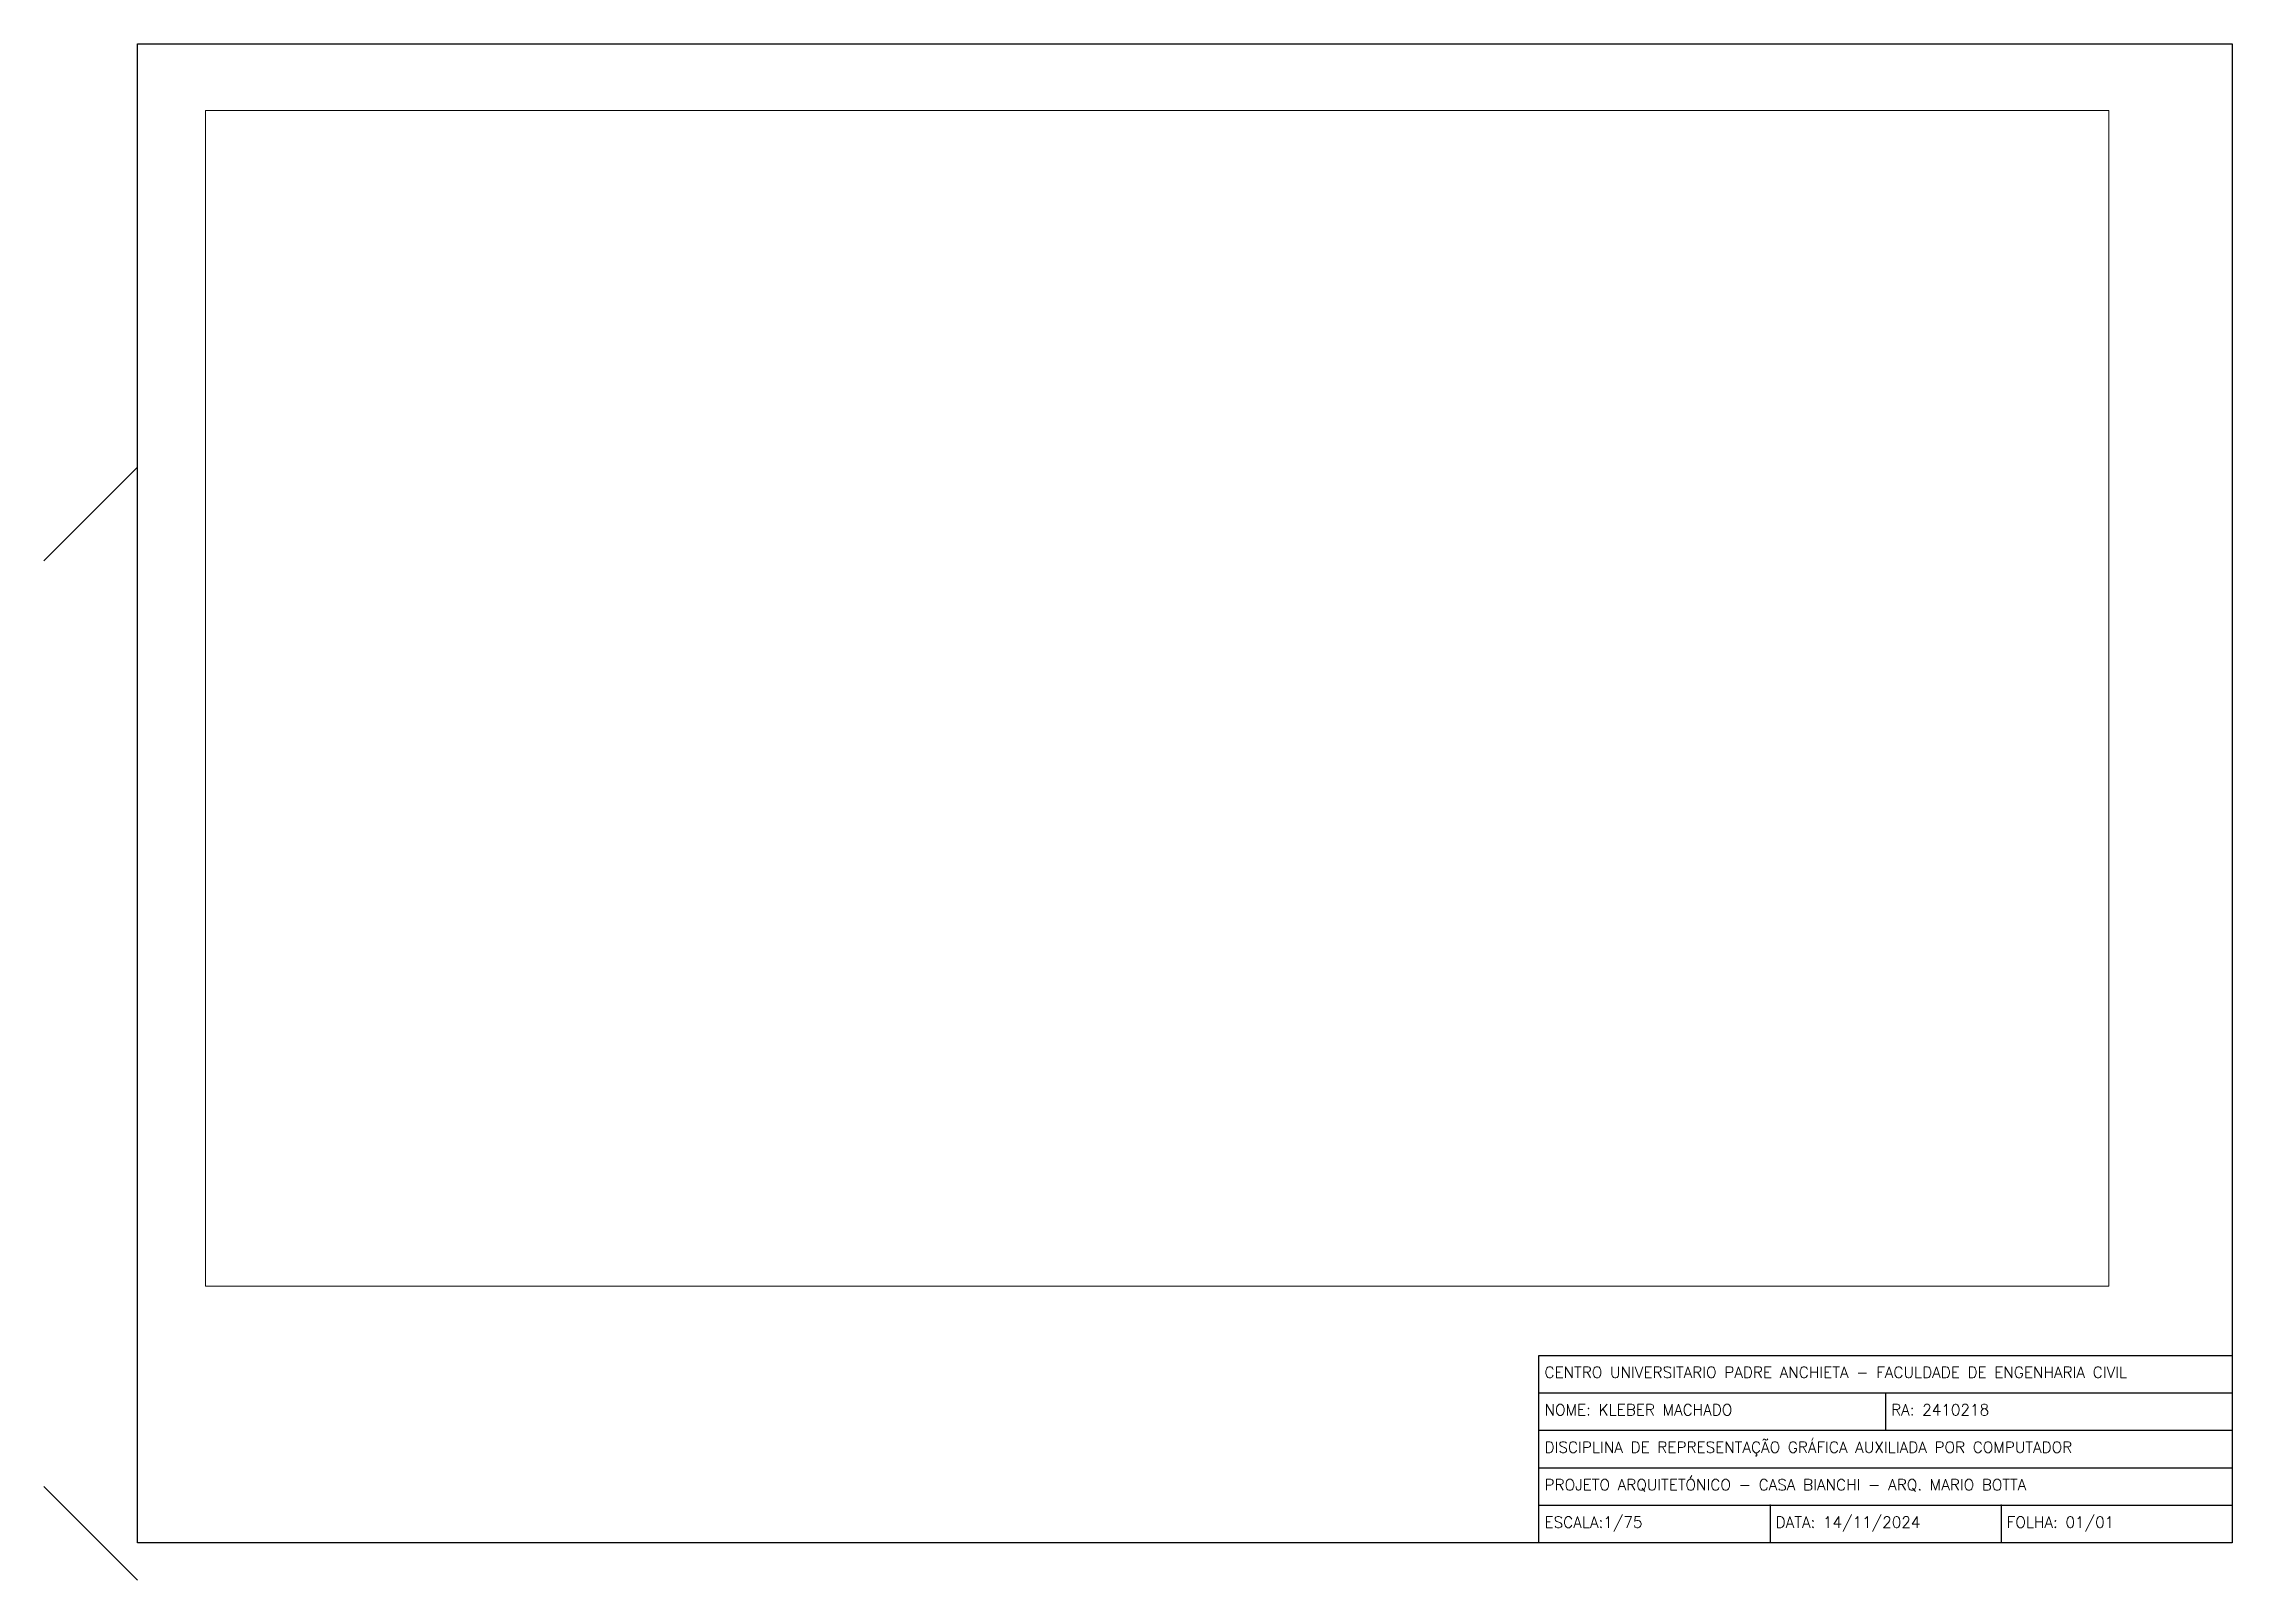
# Paper-space layout 'A2' of a CAD drawing. Header units: millimetres. Extents: x -25 to 559, y -10 to 400.
import ezdxf

# ---------------------------------------------------------------- set-up
doc = ezdxf.new("R2010")
doc.units = ezdxf.units.MM
doc.linetypes.add('DASHED2', pattern=[9.525, 6.35, -3.175])
doc.layers.add('FL MARGEM', color=7, linetype='Continuous')
doc.layers.add('VIEWPORT', color=253, linetype='DASHED2', plot=False)
doc.styles.add('1.50', font='simplex.shx', dxfattribs={"height": 0.06})

psp = doc.layouts.new('A2')

# ---------------------------------------------------------------- linework, layer by layer
for p, q in [((374, 0), (374, 50)), ((374, 50), (559, 50)), ((374, 40), (559, 40)), ((466.5, 40), (466.5, 30)), ((374, 30), (559, 30)), ((374, 20), (559, 20)), ((374, 10), (559, 10)), ((435.67, 10), (435.67, 0)), ((497.33, 10), (497.33, 0))]:
    psp.add_line(p, q)
for p in [(374, 40), (374, 30), (374, 20), (374, 10), (435.67, 10), (497.33, 10)]:
    psp.add_point(p)
at = {"layer": 'FL MARGEM'}
for p, q in [((0, 287), (-25, 262)), ((0, -10), (-25, 15))]:
    psp.add_line(p, q, dxfattribs=at)
psp.add_lwpolyline([(0, 400), (559, 400), (559, 0), (0, 0)], close=True, dxfattribs=at)

# ---------------------------------------------------------------- texts
at = {"char_height": 2.976, "attachment_point": 1, "style": '1.50'}
for s, insert in [('CENTRO UNIVERSITARIO PADRE ANCHIETA - FACULDADE DE ENGENHARIA CIVIL', (375.48, 46.97)), ('NOME: KLEBER MACHADO', (375.48, 36.97)), ('RA: 2410218', (467.98, 36.97)), ('DISCIPLINA DE REPRESENTAÇÃO GRÁFICA AUXILIADA POR COMPUTADOR ', (375.48, 26.97)), ('PROJETO ARQUITETÓNICO - CASA BIANCHI - ARQ. MARIO BOTTA', (375.48, 16.97)), ('\\A1;ESCALA:1/75', (375.48, 6.97)), ('\\A1;DATA: 14/11/2024', (437.15, 6.97)), ('\\A1;FOLHA: 01/01', (498.82, 6.97))]:
    psp.add_mtext_dynamic_manual_height_columns(s, width=784.4939, gutter_width=1.27, heights=[28.81], dxfattribs=dict(at, insert=insert))

# ---------------------------------------------------------------- viewports
at = {"layer": 'VIEWPORT'}
psp.add_viewport(center=(272.14, 225.31), size=(507.93, 313.6995), view_center_point=(567.9, -286.27), view_height=408.7678, dxfattribs=at)

doc.saveas('drawing.dxf')
